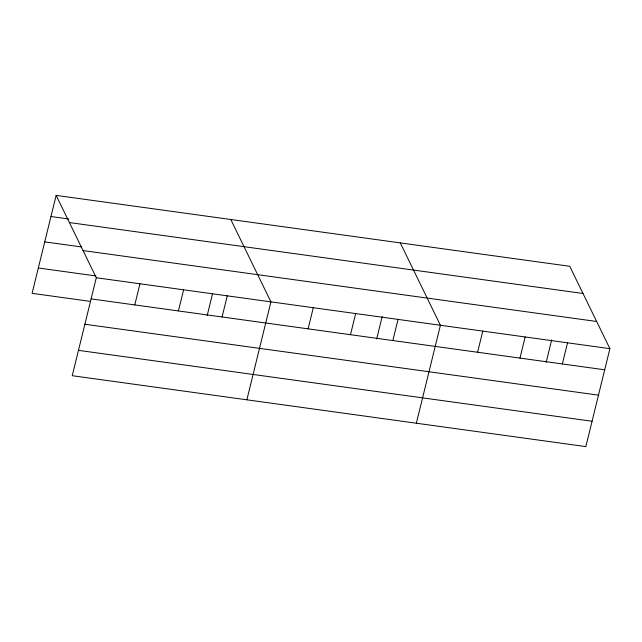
<?xml version="1.0" encoding="UTF-8"?>
<svg xmlns="http://www.w3.org/2000/svg" width="642" height="642" viewBox="0 0 642 642"><rect width="100%" height="100%" fill="white"/><g stroke="black" fill="none" stroke-linecap="round" stroke-linejoin="round"><path stroke-width="0.96" d="M56.159 195.385L96.3 277.753L72.241 375.706L585.841 446.615L609.9 348.662L569.759 266.294L56.159 195.385L32.1 293.338L90.642 301.427M134.764 304.918L139.956 283.78M178.42 310.945L183.612 289.807M207.189 315.575L212.486 293.98M222.076 316.971L227.268 295.834M246.865 399.814L270.924 301.86L230.783 219.5M308.104 328.848L313.296 307.711M350.476 334.699L355.668 313.561M376.677 338.976L382.207 316.442M392.848 340.549L398.04 319.411M416.353 423.214L440.412 325.261L400.271 242.893M477.592 352.249L482.784 331.112M519.964 358.1L525.156 336.962M546.165 362.377L551.695 339.843M562.336 363.95L567.528 342.812M50.967 216.531L68.83 218.994M69.408 222.565L583.008 293.474M44.739 241.873L81.454 246.945M83.051 250.573L596.651 321.482M38.327 267.995L95.875 275.94M96.3 277.753L609.9 348.662M91.108 298.891L604.708 369.8M84.88 324.242L598.48 395.151M78.468 350.355L592.068 421.264"/></g></svg>
